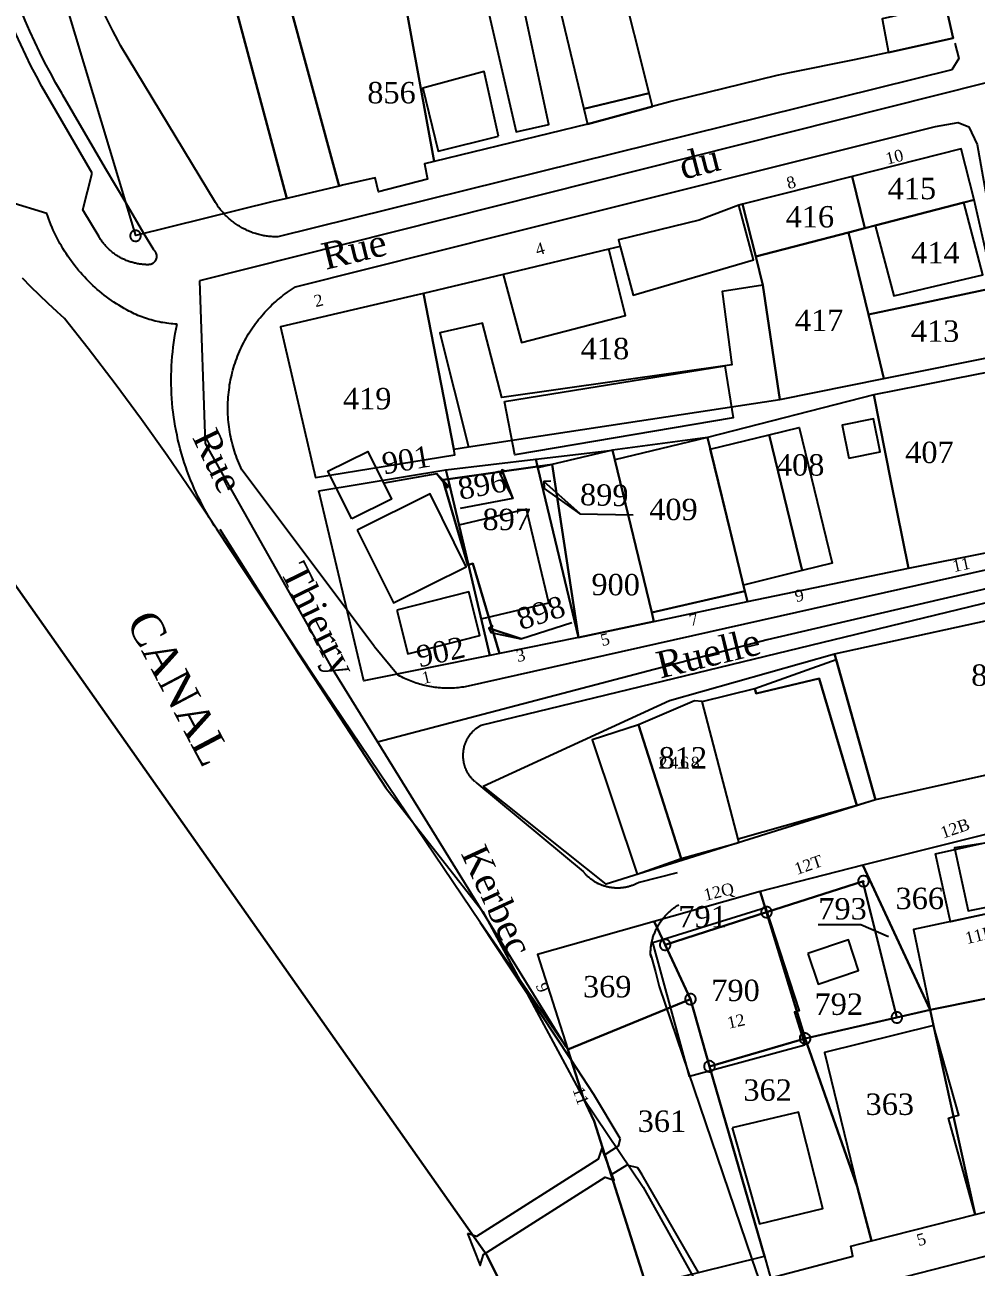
# Model space of a CAD drawing. Extents: x 351895 to 352714, y 545172 to 545744.
# Drawn here: x 352011.4 to 352100.3, y 545379.3 to 545495.5 of the extents above; entities that cross this region are included whole.
import ezdxf

# ---------------------------------------------------------------- set-up
doc = ezdxf.new("R2010")
doc.units = 0
doc.linetypes.add('CONTINU', pattern=[0])
doc.layers.get('0').update_dxf_attribs({"linetype": 'CONTINU'})
for name, color, linetype in [('1LIEUDIT', 7, 'CONTINU'), ('1PARCELLE', 7, 'CONTINU'), ('1SECTION', 7, 'CONTINU'), ('1SUBDSECT', 7, 'CONTINU'), ('1TRONFLUV', 7, 'CONTINU'), ('1ZONCOMM', 7, 'CONTINU'), ('3BATIDUR', 7, 'CONTINU'), ('3BATILEGER', 7, 'CONTINU'), ('3BORNE', 7, 'CONTINU'), ('3CHEMIN', 7, 'CONTINU'), ('3FLECHEPAR', 7, 'CONTINU'), ('3NUMVOIE', 7, 'CONTINU'), ('3PARCELLETEX', 7, 'CONTINU'), ('3PONT', 7, 'CONTINU'), ('3SENTIER', 7, 'CONTINU'), ('3TOPOLINE', 7, 'CONTINU'), ('3TRONFLUVTEX', 7, 'CONTINU'), ('3ZONCOMMTEX', 7, 'CONTINU')]:
    doc.layers.add(name, color=color, linetype=linetype)
doc.styles.get("Standard").update_dxf_attribs({"font": 'Times New Roman'})

# ---------------------------------------------------------------- blocks, each defined once
blk = doc.blocks.new('BORLIPRO')
blk.add_lwpolyline([(-0.07, 0.5), (-0.19, 0.47), (-0.31, 0.4), (-0.4, 0.31), (-0.47, 0.19), (-0.5, 0.07), (-0.5, -0.07), (-0.47, -0.19), (-0.4, -0.31), (-0.31, -0.4), (-0.19, -0.47), (-0.07, -0.5), (0.07, -0.5), (0.19, -0.47), (0.31, -0.4), (0.4, -0.31), (0.47, -0.19), (0.5, -0.07), (0.5, 0.07), (0.47, 0.19), (0.4, 0.31), (0.31, 0.4), (0.19, 0.47), (0.07, 0.5)], close=True)

msp = doc.modelspace()

# ---------------------------------------------------------------- linework, layer by layer
at = {"layer": '1LIEUDIT'}
msp.add_lwpolyline([(352285.77, 545669.4), (352171.76, 545638.49), (352161.97, 545635.68), (351994.74, 545590.45), (351985.93, 545588), (351985.93, 545588), (351895.39, 545563.26), (351960.09, 545514.8), (352054.6, 545380.46), (352132.6, 545223.34), (352133.59, 545220.37), (352149.78, 545172.12), (352158.69, 545174.68), (352167.6, 545176.45), (352271.47, 545200.33)], dxfattribs=at)
at = {"layer": '1PARCELLE'}
for points in [[(352015.4, 545497.1), (351984.02, 545523.61), (351996.27, 545546.19), (352004.28, 545553.37), (352000.85, 545565.82), (352005.22, 545573.42), (352009.73, 545574.61), (352013.88, 545575.71), (352014.35, 545569.97), (352014.81, 545570.08), (352016.01, 545552.76), (352019.63, 545540.04), (352035.91, 545479.25), (352034.66, 545478.96), (352021.81, 545475.77), (352015.4, 545497.1)], [(352035.71, 545499.19), (352042.14, 545500.93), (352046.16, 545502.02), (352049.68, 545482.69), (352048.79, 545482.47), (352049.08, 545481.04), (352044.48, 545479.87), (352044.17, 545481.18), (352041.13, 545480.47), (352040.8, 545480.39), (352035.71, 545499.19)], [(352088.77, 545481.28), (352089.95, 545476.46), (352090.91, 545476.72), (352099.18, 545478.87), (352100.15, 545479.12), (352098.94, 545483.87), (352088.77, 545481.28)], [(352078.5, 545478.7), (352079.74, 545473.81), (352088.4, 545476.06), (352089.95, 545476.46), (352088.77, 545481.28), (352078.5, 545478.7)], [(352048.71, 545470.36), (352051.53, 545455.81), (352052.91, 545456.02), (352082.01, 545460.45), (352080.42, 545471.14), (352079.74, 545473.81), (352078.5, 545478.7), (352078.16, 545478.61), (352074.45, 545477.2), (352066.92, 545475.38), (352067.08, 545474.75), (352066, 545474.49), (352056.14, 545472.14), (352048.71, 545470.36)], [(352088.4, 545476.06), (352090.27, 545468.39), (352095.14, 545469.43), (352102.04, 545470.88), (352100.15, 545479.12), (352099.18, 545478.87), (352090.91, 545476.72), (352089.95, 545476.46), (352088.4, 545476.06)], [(352079.74, 545473.81), (352080.42, 545471.14), (352082.01, 545460.45), (352091.72, 545462.41), (352090.27, 545468.39), (352088.4, 545476.06), (352079.74, 545473.81)], [(352048.71, 545470.36), (352048.12, 545470.23), (352042.13, 545468.84), (352035.32, 545467.25), (352038.59, 545453.17), (352051.62, 545455.26), (352051.53, 545455.81), (352048.71, 545470.36)], [(352090.27, 545468.39), (352091.72, 545462.41), (352103.2, 545464.73), (352102.04, 545470.88), (352095.14, 545469.43), (352090.27, 545468.39)], [(352090.77, 545460.88), (352092.41, 545452.68), (352094.02, 545444.67), (352101.67, 545446.2), (352106.04, 545447.07), (352104.95, 545453.4), (352104.7, 545454.89), (352103.24, 545463.34), (352098.33, 545462.37), (352095.19, 545461.75), (352090.77, 545460.88)], [(352075.23, 545456.91), (352076.57, 545451.42), (352078.74, 545442.53), (352078.98, 545441.55), (352094.02, 545444.67), (352092.41, 545452.68), (352090.77, 545460.88), (352075.23, 545456.91)], [(352066.35, 545455.72), (352066.57, 545454.81), (352070.02, 545440.55), (352070.23, 545439.68), (352078.98, 545441.55), (352078.74, 545442.53), (352076.57, 545451.42), (352075.23, 545456.91), (352066.35, 545455.72)], [(352050.99, 545453.01), (352050.79, 545453.86), (352059.19, 545454.87), (352059.36, 545454.17), (352050.99, 545453.01)], [(352059.36, 545454.17), (352059.19, 545454.87), (352066.35, 545455.72), (352066.57, 545454.81), (352070.02, 545440.55), (352070.23, 545439.68), (352063.18, 545438.19), (352060.71, 545454.36), (352059.36, 545454.17)], [(352038.91, 545451.91), (352050.79, 545453.86), (352050.99, 545453.01), (352050.49, 545452.94), (352052.85, 545444.97), (352052.89, 545444.98), (352054.89, 545436.53), (352043.13, 545434.15), (352038.91, 545451.91)], [(352052.89, 545444.98), (352050.99, 545453.01), (352059.36, 545454.17), (352059.39, 545454.06), (352063.18, 545438.19), (352055.81, 545436.71), (352053.32, 545445.11), (352052.89, 545444.98)], [(352063.18, 545438.19), (352059.39, 545454.06), (352059.36, 545454.17), (352060.71, 545454.36), (352063.18, 545438.19)], [(352050.99, 545453.01), (352052.89, 545444.98), (352052.85, 545444.97), (352050.49, 545452.94), (352050.99, 545453.01)], [(352055.81, 545436.71), (352054.89, 545436.53), (352052.89, 545444.98), (352053.32, 545445.11), (352055.81, 545436.71)], [(352106.21, 545440.84), (352108.95, 545427.04), (352090.94, 545423.02), (352087.1, 545436.66), (352106.21, 545440.84)], [(352054.28, 545424.3), (352071.7, 545432.32), (352087.1, 545436.66), (352090.94, 545423.02), (352065.77, 545415.15), (352054.28, 545424.3)], [(352096.05, 545403.38), (352105.47, 545405.28), (352103.8, 545412.9), (352102.96, 545416.72), (352102.22, 545420.04), (352089.76, 545416.91), (352096.05, 545403.38)], [(352080.76, 545412.52), (352089.82, 545415.43), (352089.78, 545415.22), (352090.53, 545412.27), (352092.94, 545402.67), (352096.05, 545403.38), (352089.76, 545416.91), (352080.17, 545414.46), (352080.76, 545412.52)], [(352084.35, 545400.7), (352092.94, 545402.67), (352090.53, 545412.27), (352089.78, 545415.22), (352089.82, 545415.43), (352080.76, 545412.52), (352084.35, 545400.7)], [(352070.26, 545411.66), (352071.28, 545409.47), (352080.76, 545412.52), (352080.17, 545414.46), (352070.26, 545411.66)], [(352073.66, 545404.38), (352075.42, 545398.11), (352084.35, 545400.7), (352080.76, 545412.52), (352071.28, 545409.47), (352073.66, 545404.38)], [(352062.18, 545399.69), (352073.66, 545404.38), (352071.28, 545409.47), (352070.26, 545411.66), (352059.34, 545408.56), (352062.18, 545399.69)], [(352096.05, 545403.38), (352096.37, 545401.92), (352098.24, 545393.41), (352100.25, 545384.26), (352117.02, 545388.5), (352116.76, 545389.77), (352113.86, 545403.76), (352113.2, 545406.94), (352105.47, 545405.28), (352096.05, 545403.38)], [(352062.18, 545399.69), (352063.65, 545395.1), (352064.65, 545392.98), (352065.64, 545389.85), (352066.24, 545387.96), (352069.49, 545377.64), (352074.38, 545378.85), (352080.56, 545380.37), (352075.42, 545398.11), (352073.66, 545404.38), (352062.18, 545399.69)], [(352084.35, 545400.7), (352089.22, 545386.87), (352090.57, 545381.79), (352100.25, 545384.26), (352098.24, 545393.41), (352096.37, 545401.92), (352096.05, 545403.38), (352092.94, 545402.67), (352084.35, 545400.7)], [(352075.42, 545398.11), (352080.56, 545380.37), (352081.13, 545378.34), (352088.81, 545380.36), (352088.63, 545381.29), (352090.57, 545381.79), (352089.22, 545386.87), (352084.35, 545400.7), (352075.42, 545398.11)]]:
    msp.add_lwpolyline(points, close=True, dxfattribs=at)
for points in [[(352035.71, 545499.19), (352040.8, 545480.39), (352036.17, 545479.31), (352035.91, 545479.25), (352019.63, 545540.04)], [(352097.48, 545497.38), (352098.21, 545494.22), (352092.16, 545492.88), (352090.84, 545492.59), (352088.93, 545492.2), (352082.91, 545490.97), (352081.73, 545490.73), (352071.92, 545488.33), (352070.09, 545487.83), (352064.01, 545486.2), (352049.68, 545482.69), (352046.16, 545502.02)]]:
    msp.add_lwpolyline(points, dxfattribs=at)
at = {"layer": '1SECTION'}
msp.add_lwpolyline([(352271.47, 545200.33), (352167.6, 545176.45), (352158.69, 545174.68), (352149.78, 545172.12), (352133.59, 545220.37), (352132.6, 545223.34), (352054.6, 545380.46), (351960.09, 545514.8), (351895.39, 545563.26), (351985.93, 545588), (351985.93, 545588), (351994.74, 545590.45), (352161.97, 545635.68), (352171.76, 545638.49), (352285.77, 545669.4)], dxfattribs=at)
at = {"layer": '1SUBDSECT'}
msp.add_lwpolyline([(352271.47, 545200.33), (352167.6, 545176.45), (352158.69, 545174.68), (352149.78, 545172.12), (352133.59, 545220.37), (352132.6, 545223.34), (352054.6, 545380.46), (351960.09, 545514.8), (351895.39, 545563.26), (351985.93, 545588), (351985.93, 545588), (351994.74, 545590.45), (352161.97, 545635.68), (352171.76, 545638.49), (352285.77, 545669.4)], dxfattribs=at)
at = {"layer": '1TRONFLUV'}
for points in [[(351960.09, 545514.8), (352054.6, 545380.46), (352132.6, 545223.34)], [(352069.49, 545377.64), (352066.24, 545387.96), (352065.64, 545389.85), (352064.65, 545392.98), (352063.65, 545395.1), (352062.18, 545399.69), (352054.01, 545411.54), (352038.52, 545434.52), (352029.37, 545448.33), (352027.09, 545451.79), (352024.75, 545455.21), (352022.35, 545458.58), (352019.89, 545461.92), (352017.37, 545465.21), (352015.14, 545468.03), (352014.45, 545468.65), (352013.62, 545469.41), (352012.81, 545470.19), (352012.01, 545470.99), (352011.23, 545471.79)]]:
    msp.add_lwpolyline(points, dxfattribs=at)
at = {"layer": '1ZONCOMM'}
for points in [[(352194.02, 545514.85), (352124.19, 545495.82), (352027.76, 545471.53)], [(352027.76, 545471.53), (352028.28, 545456.34), (352039.99, 545435.55), (352061.96, 545400)], [(352155.64, 545454.28), (352119.72, 545447.05), (352080.81, 545437.98), (352044.39, 545428.42)]]:
    msp.add_lwpolyline(points, dxfattribs=at)
at = {"layer": '3BATIDUR'}
for points in [[(352063.67, 545487.61), (352069.78, 545489.07), (352067.01, 545500.13), (352061.04, 545498.71), (352063.67, 545487.61)], [(352057.84, 545498.09), (352054.65, 545497.23), (352057.34, 545485.47), (352060.41, 545486.16), (352057.84, 545498.09)], [(352079.74, 545473.81), (352088.4, 545476.06), (352089.95, 545476.47), (352088.77, 545481.28), (352078.5, 545478.7), (352079.74, 545473.81)], [(352067.08, 545474.75), (352068.29, 545470.21), (352079.52, 545473.49), (352078.16, 545478.61), (352074.45, 545477.2), (352066.92, 545475.38), (352067.08, 545474.75)], [(352099.18, 545478.87), (352090.91, 545476.72), (352092.64, 545470.13), (352100.96, 545472.1), (352099.18, 545478.87)], [(352056.14, 545472.14), (352057.85, 545465.77), (352067.57, 545468.3), (352066, 545474.49), (352056.14, 545472.14)], [(352052.91, 545456.02), (352082.01, 545460.45), (352080.42, 545471.14), (352076.61, 545470.53), (352077.52, 545463.69), (352056.03, 545460.62), (352054.21, 545467.59), (352050.21, 545466.67), (352052.91, 545456.02)], [(352056.28, 545460.25), (352076.85, 545463.59), (352077.62, 545458.72), (352057.23, 545455.28), (352056.28, 545460.25)], [(352066.57, 545454.81), (352070.02, 545440.55), (352078.74, 545442.53), (352076.57, 545451.42), (352075.23, 545456.91), (352066.57, 545454.81)], [(352078.61, 545443.08), (352075.5, 545455.79), (352081, 545457.14), (352084.09, 545444.47), (352078.61, 545443.08)], [(352063.18, 545438.19), (352070.23, 545439.68), (352070.02, 545440.55), (352066.57, 545454.81), (352066.35, 545455.72), (352059.39, 545454.06), (352063.18, 545438.19)], [(352042.51, 545448.24), (352045.89, 545441.44), (352052.69, 545444.81), (352049.31, 545451.62), (352042.51, 545448.24)], [(352052.01, 545448.71), (352054.08, 545439.94), (352060.41, 545441.44), (352058.33, 545450.21), (352052.01, 545448.71)], [(352046.2, 545440.75), (352047.24, 545436.68), (352053.97, 545438.4), (352052.94, 545442.47), (352046.2, 545440.75)], [(352074.73, 545432.2), (352079.65, 545433.43), (352079.77, 545432.96), (352085.66, 545434.35), (352089.2, 545422.48), (352078.11, 545419.35), (352074.73, 545432.2)], [(352068.67, 545416.06), (352072.77, 545417.53), (352068.78, 545430.02), (352064.45, 545428.62), (352068.67, 545416.06)], [(352103.8, 545412.9), (352097.94, 545411.62), (352096.54, 545417.98), (352102.4, 545419.27), (352103.8, 545412.9)], [(352084.32, 545400.1), (352073.56, 545397.15), (352070.12, 545409.7), (352080.66, 545412.96), (352083.79, 545403.31), (352083.38, 545403.18), (352084.32, 545400.1)], [(352096.05, 545403.38), (352105.47, 545405.28), (352103.8, 545412.9), (352094.49, 545410.89), (352096.05, 545403.38)], [(352084.62, 545408.65), (352085.57, 545405.79), (352089.36, 545407.06), (352088.41, 545409.92), (352084.62, 545408.65)], [(352090.57, 545381.79), (352100.25, 545384.26), (352097.75, 545393.28), (352098.24, 545393.41), (352096.37, 545401.92), (352086.17, 545399.41), (352089.22, 545386.87), (352090.57, 545381.79)], [(352098.24, 545393.41), (352098.71, 545393.53), (352096.37, 545401.92), (352098.24, 545393.41)], [(352077.55, 545392.36), (352080.1, 545383.4), (352086.03, 545384.81), (352083.73, 545393.83), (352077.55, 545392.36)]]:
    msp.add_lwpolyline(points, close=True, dxfattribs=at)
at = {"layer": '3BATILEGER'}
for points in [[(352092.16, 545492.88), (352098.21, 545494.22), (352097.48, 545497.38), (352091.57, 545496.03), (352092.16, 545492.88)], [(352055.69, 545485.05), (352054.35, 545491.11), (352048.64, 545489.55), (352050.07, 545483.67), (352055.69, 545485.05)], [(352064.01, 545486.2), (352070.09, 545487.83), (352069.78, 545489.07), (352063.67, 545487.61), (352064.01, 545486.2)], [(352088.44, 545454.95), (352091.38, 545455.54), (352090.76, 545458.63), (352087.82, 545458.04), (352088.44, 545454.95)], [(352084.09, 545444.47), (352081, 545457.14), (352083.81, 545457.82), (352086.9, 545445.16), (352084.09, 545444.47)], [(352041.99, 545449.29), (352039.77, 545453.75), (352043.48, 545455.59), (352045.7, 545451.13), (352041.99, 545449.29)], [(352070.23, 545439.68), (352078.98, 545441.55), (352078.74, 545442.53), (352070.02, 545440.55), (352070.23, 545439.68)], [(352087.25, 545436.14), (352090.94, 545423.02), (352089.2, 545422.48), (352085.66, 545434.35), (352079.77, 545432.96), (352079.65, 545433.43), (352087.25, 545436.14)], [(352072.77, 545417.53), (352078.16, 545419.03), (352078.11, 545419.35), (352074.73, 545432.2), (352074.03, 545432.29), (352068.78, 545430.02), (352072.77, 545417.53)], [(352101.95, 545419.09), (352098.32, 545418.53), (352099.61, 545412.66), (352103.15, 545413.36), (352101.95, 545419.09)]]:
    msp.add_lwpolyline(points, close=True, dxfattribs=at)
at = {"layer": '3CHEMIN'}
for points in [[(352020.38, 545493.53), (352020.15, 545493.96), (352019.66, 545494.9), (352019.19, 545495.84), (352018.74, 545496.79), (352018.3, 545497.74), (352017.88, 545498.71), (352017.48, 545499.68), (352017.09, 545500.66), (352016.73, 545501.64), (352016.37, 545502.63), (352016.04, 545503.63), (352015.72, 545504.63), (352015.42, 545505.64), (352015.14, 545506.65)], [(352029.26, 545478.87), (352020.38, 545493.53)], [(352022.57, 545475.96), (352020.9, 545478.81)], [(352030.05, 545477.81), (352030.04, 545477.83), (352029.96, 545477.92), (352029.88, 545478.01), (352029.8, 545478.1), (352029.73, 545478.19), (352029.66, 545478.28), (352029.59, 545478.38), (352029.52, 545478.47), (352029.45, 545478.57), (352029.38, 545478.67), (352029.32, 545478.77), (352029.26, 545478.87)], [(352053.69, 545424.57), (352063.63, 545416.31)], [(352064.99, 545415.21), (352064.94, 545415.23), (352064.87, 545415.27), (352064.81, 545415.3), (352064.75, 545415.34), (352064.69, 545415.37), (352064.63, 545415.41), (352064.57, 545415.45), (352064.51, 545415.49), (352064.45, 545415.53), (352064.39, 545415.57), (352064.34, 545415.61), (352064.28, 545415.66), (352064.23, 545415.7), (352064.17, 545415.75), (352064.12, 545415.79), (352064.06, 545415.84), (352064.01, 545415.89), (352063.96, 545415.94), (352063.91, 545415.99), (352063.86, 545416.04), (352063.63, 545416.31)], [(352069.99, 545408.28), (352069.91, 545408.57), (352069.92, 545408.88), (352069.93, 545408.97), (352069.93, 545409.06), (352069.94, 545409.16), (352069.95, 545409.25), (352069.96, 545409.34), (352069.98, 545409.43), (352069.99, 545409.53), (352070.01, 545409.62), (352070.03, 545409.71), (352070.05, 545409.8), (352070.07, 545409.89), (352070.09, 545409.98), (352070.12, 545410.07), (352070.14, 545410.16), (352070.17, 545410.25), (352070.2, 545410.34), (352070.23, 545410.42), (352070.26, 545410.51), (352070.3, 545410.6), (352070.33, 545410.68), (352070.37, 545410.77), (352070.41, 545410.85), (352070.45, 545410.94), (352070.49, 545411.02), (352070.53, 545411.09), (352070.53, 545411.1), (352070.58, 545411.19), (352070.62, 545411.27), (352070.67, 545411.35), (352070.72, 545411.43), (352070.77, 545411.51), (352070.82, 545411.58), (352071.04, 545411.88)], [(352069.91, 545408.57), (352069.99, 545408.28), (352070.37, 545406.93), (352070.71, 545405.56)], [(352070.71, 545405.56), (352079.38, 545380.08)], [(352064.62, 545395.48), (352062.49, 545398.71)], [(352067.09, 545391.37), (352064.62, 545395.48)], [(352067.09, 545391.37), (352066.9, 545390.64)], [(352066.9, 545390.64), (352065.64, 545389.85)], [(352067.7, 545388.88), (352066.24, 545387.96)], [(352068.73, 545388.63), (352067.7, 545388.88)], [(352069.12, 545387.98), (352068.73, 545388.63)], [(352074.38, 545378.85), (352069.12, 545387.98)]]:
    msp.add_lwpolyline(points, dxfattribs=at)
at = {"layer": '3FLECHEPAR'}
for points in [[(352056.39, 545453.71), (352056.02, 545453.87), (352057.04, 545451.19), (352056.01, 545453.87), (352055.84, 545453.5), (352057.04, 545451.19), (352052.13, 545450.26)], [(352050.73, 545452.24), (352050.96, 545452.22), (352049.94, 545453.49), (352050.96, 545452.21), (352050.98, 545452.44), (352049.94, 545453.49), (352045.01, 545452.64)], [(352060.58, 545452.82), (352059.95, 545452.78), (352063.3, 545449.78), (352059.94, 545452.77), (352059.98, 545452.14), (352063.3, 545449.77), (352068.3, 545449.66)], [(352055.2, 545439.28), (352054.8, 545439.08), (352057.81, 545438.08), (352054.8, 545439.07), (352055, 545438.67), (352057.8, 545438.08), (352062.57, 545439.6)], [(352092.14, 545410.23), (352089.57, 545411.34), (352085.59, 545411.34)]]:
    msp.add_lwpolyline(points, dxfattribs=at)
at = {"layer": '3PONT'}
msp.add_lwpolyline([(352052.81, 545382.48), (352053.98, 545379.49), (352054.31, 545380.51), (352065.68, 545387.74), (352066.52, 545387.46), (352065.35, 545390.46), (352065.01, 545389.44), (352053.65, 545382.21), (352052.81, 545382.48)], close=True, dxfattribs=at)
at = {"layer": '3SENTIER'}
for points in [[(352098.36, 545493.76), (352098.73, 545492.31), (352098.07, 545491.26), (352035.09, 545475.65)], [(352036.74, 545470.99), (352056.59, 545475.95), (352096.54, 545485.96), (352098.66, 545486.35), (352099.65, 545485.93), (352100.43, 545484.28), (352106.87, 545448.07), (352106.96, 545446.33), (352106.31, 545445.65), (352052.58, 545433.58)], [(352031.72, 545453.88), (352031.62, 545454.1), (352031.52, 545454.31), (352031.43, 545454.52), (352031.35, 545454.74), (352031.26, 545454.95), (352031.18, 545455.17), (352031.11, 545455.39), (352031.03, 545455.61), (352030.96, 545455.83), (352030.9, 545456.06), (352030.84, 545456.28), (352030.78, 545456.51), (352030.73, 545456.73), (352030.68, 545456.96), (352030.64, 545457.19), (352030.6, 545457.42), (352030.56, 545457.65), (352030.53, 545457.88), (352030.5, 545458.11), (352030.47, 545458.34), (352030.45, 545458.57), (352030.43, 545458.8), (352030.42, 545459.03), (352030.41, 545459.27), (352030.41, 545459.5), (352030.41, 545459.73), (352030.41, 545459.96), (352030.42, 545460.2), (352030.43, 545460.43), (352030.45, 545460.66), (352030.47, 545460.89), (352030.49, 545461.12), (352030.52, 545461.35), (352030.55, 545461.58), (352030.58, 545461.81), (352030.62, 545462.04), (352030.67, 545462.27), (352030.72, 545462.5), (352030.77, 545462.72), (352030.82, 545462.95), (352030.88, 545463.18), (352030.95, 545463.4), (352031.01, 545463.62), (352031.09, 545463.84), (352031.16, 545464.06), (352031.24, 545464.28), (352031.32, 545464.5), (352031.41, 545464.71), (352031.5, 545464.93), (352031.59, 545465.14), (352031.69, 545465.35), (352031.79, 545465.56), (352031.9, 545465.77), (352032.01, 545465.97), (352032.12, 545466.18), (352032.23, 545466.38), (352032.35, 545466.58), (352032.48, 545466.78), (352032.6, 545466.97), (352032.73, 545467.16), (352032.86, 545467.35), (352033, 545467.54), (352033.14, 545467.73), (352033.28, 545467.91), (352033.43, 545468.09), (352033.58, 545468.27), (352033.73, 545468.45), (352033.88, 545468.62), (352034.04, 545468.79), (352034.2, 545468.96), (352034.37, 545469.12), (352034.53, 545469.29), (352034.7, 545469.44), (352034.88, 545469.6), (352035.05, 545469.75), (352035.23, 545469.9), (352035.41, 545470.05), (352035.59, 545470.19), (352035.78, 545470.33), (352035.97, 545470.47), (352036.16, 545470.6), (352036.35, 545470.73), (352036.54, 545470.86), (352036.74, 545470.99)], [(352044.1, 545437.39), (352031.72, 545453.88)], [(352029.67, 545448.31), (352037.03, 545436.61), (352045.17, 545424.13), (352054.24, 545412.57), (352063.65, 545395.1), (352069.22, 545386.82), (352075.66, 545375.26), (352084.72, 545359.23), (352105.74, 545324.61), (352113.89, 545309.63), (352120.98, 545297.28), (352128.6, 545277.31), (352138.58, 545253.13), (352147.52, 545231.85), (352150.15, 545227.39)], [(352054.07, 545430.01), (352104.01, 545442.11), (352106.66, 545442.64), (352108.06, 545442.22), (352108.74, 545440.59), (352118.41, 545393.37), (352119.48, 545389.41), (352120.09, 545386.83), (352119.13, 545384.93), (352085.36, 545376.29)], [(352052.58, 545433.58), (352052.43, 545433.56), (352052.26, 545433.54), (352052.1, 545433.52), (352051.94, 545433.5), (352051.77, 545433.48), (352051.6, 545433.47), (352051.44, 545433.46), (352051.27, 545433.46), (352051.11, 545433.45), (352050.94, 545433.45), (352050.78, 545433.46), (352050.61, 545433.46), (352050.44, 545433.47), (352050.28, 545433.48), (352050.11, 545433.5), (352049.95, 545433.51), (352049.78, 545433.53), (352049.62, 545433.55), (352049.46, 545433.58), (352049.29, 545433.61), (352049.13, 545433.64), (352048.97, 545433.67), (352048.81, 545433.71), (352048.65, 545433.75), (352048.49, 545433.79), (352048.33, 545433.84), (352048.17, 545433.89), (352048.01, 545433.94), (352047.85, 545433.99), (352047.7, 545434.05), (352047.54, 545434.11), (352047.39, 545434.17), (352047.24, 545434.23), (352047.08, 545434.3), (352046.93, 545434.37), (352046.78, 545434.44), (352046.64, 545434.52), (352046.49, 545434.59), (352046.34, 545434.67)]]:
    msp.add_lwpolyline(points, dxfattribs=at)
at = {"layer": '3TOPOLINE'}
for points in [[(352013.8, 545488.37), (352013.58, 545488.75), (352013.04, 545489.71), (352012.52, 545490.67), (352012.01, 545491.65), (352011.52, 545492.63), (352011.05, 545493.62), (352010.6, 545494.62), (352010.16, 545495.63), (352009.74, 545496.65), (352009.34, 545497.67), (352008.96, 545498.7), (352008.59, 545499.73), (352008.25, 545500.78), (352007.92, 545501.82), (352007.61, 545502.88), (352007.32, 545503.94)], [(352014.99, 545488.89), (352014.89, 545489.07), (352014.35, 545490.01), (352013.83, 545490.97), (352013.32, 545491.93), (352012.84, 545492.9), (352012.36, 545493.88), (352011.91, 545494.87), (352011.47, 545495.87), (352011.05, 545496.87), (352010.65, 545497.88), (352010.27, 545498.9), (352009.9, 545499.93), (352009.55, 545500.96), (352009.22, 545501.99), (352009.09, 545502.43)], [(352018.99, 545482.05), (352014.99, 545488.89)], [(352017.74, 545481.61), (352013.8, 545488.37)], [(352016.86, 545478.19), (352017.74, 545481.61)], [(352020.9, 545478.81), (352018.99, 545482.05)], [(352013.5, 545477.84), (352010.04, 545478.89)], [(352018.37, 545475.64), (352016.86, 545478.19)], [(352021, 545468.8), (352020.95, 545468.83), (352020.71, 545468.96), (352020.47, 545469.11), (352020.23, 545469.25), (352019.99, 545469.4), (352019.76, 545469.55), (352019.53, 545469.71), (352019.31, 545469.87), (352019.08, 545470.04), (352018.86, 545470.21), (352018.64, 545470.38), (352018.43, 545470.56), (352018.21, 545470.74), (352018.01, 545470.92), (352017.8, 545471.11), (352017.6, 545471.3), (352017.4, 545471.5), (352017.2, 545471.69), (352017.01, 545471.9), (352016.82, 545472.1), (352016.64, 545472.31), (352016.46, 545472.52), (352016.28, 545472.74), (352016.11, 545472.95), (352015.94, 545473.17), (352015.77, 545473.4), (352015.61, 545473.62), (352015.45, 545473.85), (352015.29, 545474.09), (352015.14, 545474.32), (352015, 545474.56), (352014.86, 545474.8), (352014.72, 545475.04), (352014.59, 545475.28), (352014.46, 545475.53), (352014.33, 545475.78), (352014.21, 545476.03), (352014.1, 545476.28), (352013.99, 545476.54), (352013.88, 545476.8), (352013.78, 545477.06), (352013.68, 545477.32), (352013.58, 545477.58), (352013.5, 545477.84)], [(352035.09, 545475.65), (352034.96, 545475.65), (352034.84, 545475.65), (352034.72, 545475.66), (352034.6, 545475.66), (352034.48, 545475.67), (352034.37, 545475.68), (352034.25, 545475.69), (352034.13, 545475.71), (352034.02, 545475.72), (352033.9, 545475.74), (352033.78, 545475.76), (352033.67, 545475.78), (352033.55, 545475.81), (352033.44, 545475.84), (352033.32, 545475.86), (352033.21, 545475.89), (352033.1, 545475.93), (352032.98, 545475.96), (352032.87, 545476), (352032.76, 545476.04), (352032.65, 545476.08), (352032.54, 545476.12), (352032.43, 545476.16), (352032.32, 545476.21), (352032.21, 545476.26), (352032.11, 545476.3), (352032, 545476.36), (352031.9, 545476.41), (352031.79, 545476.46), (352031.69, 545476.52), (352031.59, 545476.58), (352031.49, 545476.64), (352031.39, 545476.7), (352031.29, 545476.77), (352031.19, 545476.83), (352031.09, 545476.9), (352031, 545476.97), (352030.9, 545477.04), (352030.81, 545477.11), (352030.72, 545477.19), (352030.63, 545477.26), (352030.54, 545477.34), (352030.45, 545477.42), (352030.37, 545477.5), (352030.28, 545477.58), (352030.2, 545477.66), (352030.05, 545477.81)], [(352023.48, 545474.43), (352022.57, 545475.96)], [(352023.16, 545473.06), (352023.07, 545473.06), (352022.98, 545473.05), (352022.89, 545473.05), (352022.79, 545473.05), (352022.7, 545473.06), (352022.61, 545473.06), (352022.52, 545473.07), (352022.43, 545473.08), (352022.33, 545473.09), (352022.24, 545473.1), (352022.15, 545473.11), (352022.06, 545473.12), (352021.97, 545473.14), (352021.88, 545473.16), (352021.79, 545473.18), (352021.7, 545473.2), (352021.61, 545473.22), (352021.52, 545473.24), (352021.43, 545473.27), (352021.34, 545473.29), (352021.26, 545473.32), (352021.17, 545473.35), (352021.08, 545473.38), (352020.99, 545473.42), (352020.91, 545473.45), (352020.82, 545473.49), (352020.74, 545473.52), (352020.66, 545473.56), (352020.57, 545473.6), (352020.49, 545473.64), (352020.41, 545473.69), (352020.33, 545473.73), (352020.25, 545473.78), (352020.17, 545473.82), (352020.09, 545473.87), (352020.01, 545473.92), (352019.94, 545473.97), (352019.86, 545474.03), (352019.79, 545474.08), (352019.71, 545474.14), (352019.64, 545474.19), (352019.57, 545474.25), (352019.5, 545474.31), (352019.43, 545474.37), (352019.36, 545474.43), (352019.29, 545474.49), (352019.22, 545474.56), (352019.16, 545474.62), (352019.09, 545474.69), (352019.03, 545474.76), (352018.97, 545474.82), (352018.91, 545474.89), (352018.85, 545474.96), (352018.79, 545475.04), (352018.73, 545475.11), (352018.68, 545475.18), (352018.62, 545475.26), (352018.57, 545475.33), (352018.52, 545475.41), (352018.47, 545475.49), (352018.42, 545475.56), (352018.37, 545475.64)], [(352023.45, 545474.45), (352023.46, 545474.45), (352023.47, 545474.44), (352023.48, 545474.43), (352023.49, 545474.42), (352023.5, 545474.41), (352023.51, 545474.4), (352023.52, 545474.39), (352023.53, 545474.38), (352023.54, 545474.37), (352023.55, 545474.36), (352023.55, 545474.35), (352023.56, 545474.34), (352023.57, 545474.33), (352023.58, 545474.32), (352023.59, 545474.3), (352023.6, 545474.29), (352023.61, 545474.28), (352023.61, 545474.27), (352023.62, 545474.26), (352023.63, 545474.25), (352023.64, 545474.23), (352023.64, 545474.22), (352023.65, 545474.21), (352023.66, 545474.2), (352023.66, 545474.18), (352023.67, 545474.17), (352023.67, 545474.16), (352023.68, 545474.15), (352023.68, 545474.13), (352023.69, 545474.12), (352023.69, 545474.11), (352023.7, 545474.1), (352023.7, 545474.08), (352023.71, 545474.07), (352023.71, 545474.06), (352023.72, 545474.04), (352023.72, 545474.03), (352023.72, 545474.01), (352023.73, 545474), (352023.73, 545473.99), (352023.73, 545473.97), (352023.73, 545473.96), (352023.74, 545473.95), (352023.74, 545473.93), (352023.74, 545473.92), (352023.74, 545473.9), (352023.74, 545473.89), (352023.74, 545473.88), (352023.74, 545473.86), (352023.74, 545473.85), (352023.74, 545473.83), (352023.74, 545473.82), (352023.74, 545473.81), (352023.74, 545473.79), (352023.74, 545473.78), (352023.74, 545473.77), (352023.74, 545473.75), (352023.74, 545473.74), (352023.74, 545473.72), (352023.74, 545473.71), (352023.73, 545473.7), (352023.73, 545473.68), (352023.73, 545473.67), (352023.73, 545473.65), (352023.72, 545473.64), (352023.72, 545473.63), (352023.72, 545473.61), (352023.71, 545473.6), (352023.71, 545473.59), (352023.7, 545473.57), (352023.7, 545473.56), (352023.69, 545473.55), (352023.69, 545473.54), (352023.68, 545473.52), (352023.68, 545473.51), (352023.67, 545473.5), (352023.67, 545473.48), (352023.66, 545473.47), (352023.65, 545473.46), (352023.65, 545473.45), (352023.64, 545473.43), (352023.63, 545473.42), (352023.63, 545473.41), (352023.62, 545473.4), (352023.61, 545473.39), (352023.6, 545473.38), (352023.59, 545473.36), (352023.59, 545473.35), (352023.58, 545473.34), (352023.57, 545473.33), (352023.56, 545473.32), (352023.55, 545473.31), (352023.54, 545473.3), (352023.53, 545473.29), (352023.52, 545473.28), (352023.51, 545473.27), (352023.5, 545473.26), (352023.49, 545473.25), (352023.48, 545473.24), (352023.47, 545473.23), (352023.46, 545473.22), (352023.45, 545473.21), (352023.44, 545473.2), (352023.43, 545473.19), (352023.42, 545473.19), (352023.41, 545473.18), (352023.4, 545473.17), (352023.38, 545473.16), (352023.37, 545473.15), (352023.36, 545473.15), (352023.35, 545473.14), (352023.34, 545473.13), (352023.32, 545473.13), (352023.31, 545473.12), (352023.3, 545473.11), (352023.29, 545473.11), (352023.27, 545473.1), (352023.26, 545473.1), (352023.25, 545473.09), (352023.24, 545473.09), (352023.22, 545473.08), (352023.21, 545473.08), (352023.2, 545473.07), (352023.18, 545473.07), (352023.17, 545473.06), (352023.16, 545473.06)], [(352025.67, 545467.49), (352025.66, 545467.49), (352025.47, 545467.5), (352025.28, 545467.51), (352025.1, 545467.53), (352024.91, 545467.55), (352024.72, 545467.57), (352024.54, 545467.6), (352024.35, 545467.63), (352024.17, 545467.66), (352023.98, 545467.7), (352023.8, 545467.74), (352023.62, 545467.78), (352023.44, 545467.83), (352023.25, 545467.88), (352023.07, 545467.93), (352022.89, 545467.99), (352022.72, 545468.05), (352022.54, 545468.11), (352022.36, 545468.17), (352022.19, 545468.24), (352022.01, 545468.31), (352021.84, 545468.39), (352021.67, 545468.46), (352021.5, 545468.54), (352021.33, 545468.63), (352021.16, 545468.71), (352021, 545468.8)], [(352029.37, 545448.33), (352029.14, 545448.68), (352028.91, 545449.05), (352028.68, 545449.42), (352028.46, 545449.79), (352028.24, 545450.17), (352028.04, 545450.56), (352027.84, 545450.94), (352027.64, 545451.33), (352027.45, 545451.73), (352027.27, 545452.13), (352027.1, 545452.53), (352026.93, 545452.93), (352026.77, 545453.33), (352026.62, 545453.74), (352026.47, 545454.15), (352026.34, 545454.57), (352026.21, 545454.98), (352026.08, 545455.4), (352025.97, 545455.82), (352025.86, 545456.25), (352025.75, 545456.67), (352025.66, 545457.1), (352025.57, 545457.52), (352025.49, 545457.95), (352025.42, 545458.38), (352025.36, 545458.81), (352025.3, 545459.25), (352025.25, 545459.68), (352025.21, 545460.11), (352025.18, 545460.55), (352025.15, 545460.98), (352025.13, 545461.42), (352025.12, 545461.86), (352025.12, 545462.29), (352025.12, 545462.73), (352025.13, 545463.16), (352025.15, 545463.6), (352025.18, 545464.04), (352025.21, 545464.47), (352025.26, 545464.91), (352025.3, 545465.34), (352025.36, 545465.77), (352025.43, 545466.2), (352025.5, 545466.63), (352025.58, 545467.06), (352025.67, 545467.49)], [(352044.1, 545437.39), (352046.34, 545434.67)], [(352053.54, 545424.7), (352053.53, 545424.71), (352053.49, 545424.74), (352053.44, 545424.78), (352053.4, 545424.82), (352053.36, 545424.86), (352053.32, 545424.9), (352053.28, 545424.94), (352053.24, 545424.98), (352053.21, 545425.03), (352053.17, 545425.07), (352053.13, 545425.11), (352053.1, 545425.16), (352053.06, 545425.2), (352053.03, 545425.25), (352053, 545425.29), (352052.96, 545425.34), (352052.93, 545425.39), (352052.9, 545425.44), (352052.87, 545425.48), (352052.84, 545425.53), (352052.82, 545425.58), (352052.79, 545425.63), (352052.76, 545425.68), (352052.74, 545425.73), (352052.71, 545425.78), (352052.69, 545425.84), (352052.67, 545425.89), (352052.64, 545425.94), (352052.62, 545425.99), (352052.6, 545426.05), (352052.58, 545426.1), (352052.57, 545426.15), (352052.55, 545426.21), (352052.53, 545426.26), (352052.52, 545426.32), (352052.5, 545426.37), (352052.49, 545426.43), (352052.48, 545426.48), (352052.46, 545426.54), (352052.45, 545426.59), (352052.45, 545426.65), (352052.44, 545426.71), (352052.43, 545426.76), (352052.42, 545426.82), (352052.42, 545426.87), (352052.41, 545426.93), (352052.41, 545426.99), (352052.41, 545427.04), (352052.4, 545427.1), (352052.4, 545427.16), (352052.4, 545427.22), (352052.41, 545427.27), (352052.41, 545427.33), (352052.41, 545427.39), (352052.42, 545427.44), (352052.42, 545427.5), (352052.43, 545427.55), (352052.43, 545427.61), (352052.44, 545427.67), (352052.45, 545427.72), (352052.46, 545427.78), (352052.47, 545427.83), (352052.49, 545427.89), (352052.5, 545427.95), (352052.51, 545428), (352052.53, 545428.06), (352052.54, 545428.11), (352052.56, 545428.16), (352052.58, 545428.22), (352052.6, 545428.27), (352052.62, 545428.32), (352052.64, 545428.38), (352052.66, 545428.43), (352052.68, 545428.48), (352052.71, 545428.53), (352052.73, 545428.59), (352052.75, 545428.64), (352052.78, 545428.69), (352052.81, 545428.74), (352052.84, 545428.79), (352052.86, 545428.83), (352052.89, 545428.88), (352052.92, 545428.93), (352052.96, 545428.98), (352052.99, 545429.03), (352053.02, 545429.07), (352053.05, 545429.12), (352053.09, 545429.16), (352053.12, 545429.21), (352053.16, 545429.25), (352053.2, 545429.29), (352053.23, 545429.34), (352053.27, 545429.38), (352053.31, 545429.42), (352053.35, 545429.46), (352053.39, 545429.5), (352053.43, 545429.54), (352053.47, 545429.58), (352053.52, 545429.62), (352053.56, 545429.65), (352053.6, 545429.69), (352053.65, 545429.72), (352053.69, 545429.76), (352053.74, 545429.79), (352053.78, 545429.83), (352053.83, 545429.86), (352053.88, 545429.89), (352053.93, 545429.92), (352053.97, 545429.95), (352054.02, 545429.98), (352054.07, 545430.01)], [(352053.54, 545424.7), (352053.69, 545424.57)], [(352072.4, 545416.19), (352068.84, 545415.31)], [(352068.84, 545415.31), (352068.57, 545415.17), (352068.51, 545415.14), (352068.44, 545415.11), (352068.38, 545415.08), (352068.31, 545415.06), (352068.24, 545415.03), (352068.18, 545415.01), (352068.11, 545414.99), (352068.04, 545414.96), (352067.97, 545414.94), (352067.91, 545414.92), (352067.84, 545414.9), (352067.77, 545414.89), (352067.7, 545414.87), (352067.63, 545414.86), (352067.56, 545414.84), (352067.49, 545414.83), (352067.42, 545414.82), (352067.35, 545414.81), (352067.28, 545414.8), (352067.21, 545414.79), (352067.14, 545414.79), (352067.07, 545414.78), (352066.99, 545414.78), (352066.92, 545414.78), (352066.85, 545414.77), (352066.78, 545414.77), (352066.71, 545414.78), (352066.64, 545414.78), (352066.57, 545414.78), (352066.5, 545414.79), (352066.43, 545414.79), (352066.36, 545414.8), (352066.29, 545414.81), (352066.22, 545414.82), (352066.14, 545414.83), (352066.07, 545414.84), (352066.01, 545414.86), (352065.94, 545414.87), (352065.87, 545414.89), (352065.8, 545414.9), (352065.73, 545414.92), (352065.66, 545414.94), (352065.59, 545414.96), (352065.52, 545414.98), (352065.46, 545415.01), (352065.39, 545415.03), (352065.32, 545415.06), (352064.99, 545415.21), (352064.94, 545415.23), (352064.99, 545415.21)], [(352071.04, 545411.88), (352071.15, 545412.03), (352071.21, 545412.1), (352071.27, 545412.17), (352071.34, 545412.24), (352071.4, 545412.31), (352071.47, 545412.37), (352071.53, 545412.44), (352071.6, 545412.5), (352071.67, 545412.57), (352071.74, 545412.63), (352071.81, 545412.69), (352071.88, 545412.75), (352071.95, 545412.81), (352072.03, 545412.86), (352072.1, 545412.92), (352072.18, 545412.97), (352072.25, 545413.02), (352072.33, 545413.08), (352072.41, 545413.13), (352072.49, 545413.18), (352072.57, 545413.22)], [(352062.49, 545398.71), (352054.01, 545411.54)], [(352079.38, 545380.08), (352079.99, 545378.27)]]:
    msp.add_lwpolyline(points, dxfattribs=at)

# ---------------------------------------------------------------- block references
at = {"layer": '3BORNE'}
for p in [(352021.79, 545475.75), (352089.81, 545415.43), (352080.76, 545412.52), (352071.28, 545409.47), (352073.66, 545404.38), (352092.94, 545402.67), (352084.35, 545400.7), (352075.42, 545398.11)]:
    msp.add_blockref('BORLIPRO', p, dxfattribs=at)

# ---------------------------------------------------------------- texts
at = {"layer": '3NUMVOIE'}
for s, rotation, p in [('10', 14, (352092.03, 545482.4)), ('8', 15.8, (352082.8, 545480.1)), ('4', 16.6, (352059.33, 545473.89)), ('2', 14, (352038.62, 545469.07)), ('11', 12.2, (352098.25, 545444.3)), ('9', 12.8, (352083.53, 545441.5)), ('7', 12.9, (352073.66, 545439.25)), ('5', 14, (352065.39, 545437.38)), ('3', 11.3, (352057.48, 545435.9)), ('1', 13, (352048.68, 545433.85)), ('12B', 19.2, (352097.24, 545419.38)), ('12T', 19, (352083.58, 545415.99)), ('12Q', 13.7, (352075.03, 545413.57)), ('11B', 14, (352099.47, 545409.53)), ('9', 291.1, (352059.17, 545405.67)), ('12', 12.3, (352077.21, 545401.62)), ('11', 289.6, (352062.61, 545395.95)), ('5', 15.4, (352094.96, 545381.29))]:
    msp.add_text(s, height=1.1, rotation=rotation, dxfattribs=at).set_placement(p)
for s, p in [('2', (352070.67, 545425.95)), ('4', (352071.67, 545425.95)), ('6', (352072.67, 545425.95)), ('8', (352073.67, 545425.95))]:
    msp.add_text(s, height=1.1, dxfattribs=at).set_placement(p)
at = {"layer": '3PARCELLETEX'}
for s, p in [('856', (352043.44, 545488.13)), ('415', (352092.07, 545479.17)), ('416', (352082.54, 545476.53)), ('414', (352094.27, 545473.17)), ('417', (352083.4, 545466.84)), ('413', (352094.24, 545465.84)), ('418', (352063.39, 545464.21)), ('419', (352041.17, 545459.53)), ('407', (352093.71, 545454.5)), ('408', (352081.63, 545453.33)), ('409', (352069.79, 545449.17)), ('813', (352099.88, 545433.68)), ('812', (352070.67, 545425.95)), ('366', (352092.81, 545412.81)), ('791', (352072.51, 545411.1)), ('793', (352085.59, 545411.84)), ('369', (352063.6, 545404.56)), ('790', (352075.59, 545404.21)), ('792', (352085.24, 545402.92)), ('362', (352078.59, 545394.89)), ('363', (352090.01, 545393.57)), ('361', (352068.71, 545391.98))]:
    msp.add_text(s, height=2, dxfattribs=at).set_placement(p)
for s, rotation, p in [('901', 9.7, (352045.01, 545453.44)), ('896', 10.7, (352052.13, 545451.06)), ('899', 358.7, (352063.3, 545450.57)), ('897', 360, (352054.21, 545448.24)), ('900', 359.6, (352064.38, 545442.16)), ('898', 17.7, (352057.8, 545438.88)), ('902', 12.5, (352048.3, 545435.4))]:
    msp.add_text(s, height=2, rotation=rotation, dxfattribs=at).set_placement(p)
at = {"layer": '3TRONFLUVTEX'}
msp.add_text('CANAL', height=3, rotation=297.8, dxfattribs=at).set_placement((352020.86, 545439.67))
at = {"layer": '3ZONCOMMTEX'}
for s, rotation, p in [('du', 14.3, (352072.96, 545480.99)), ('Rue', 13.7, (352039.55, 545472.56)), ('Rue', 295.9, (352027.04, 545456.92)), ('Thierry', 296.4, (352035.27, 545444.4)), ('Ruelle', 13.7, (352070.82, 545434.35)), ('Kerbec', 294.8, (352052.16, 545418.01))]:
    msp.add_text(s, height=2.5, rotation=rotation, dxfattribs=at).set_placement(p)

doc.saveas('drawing.dxf')
